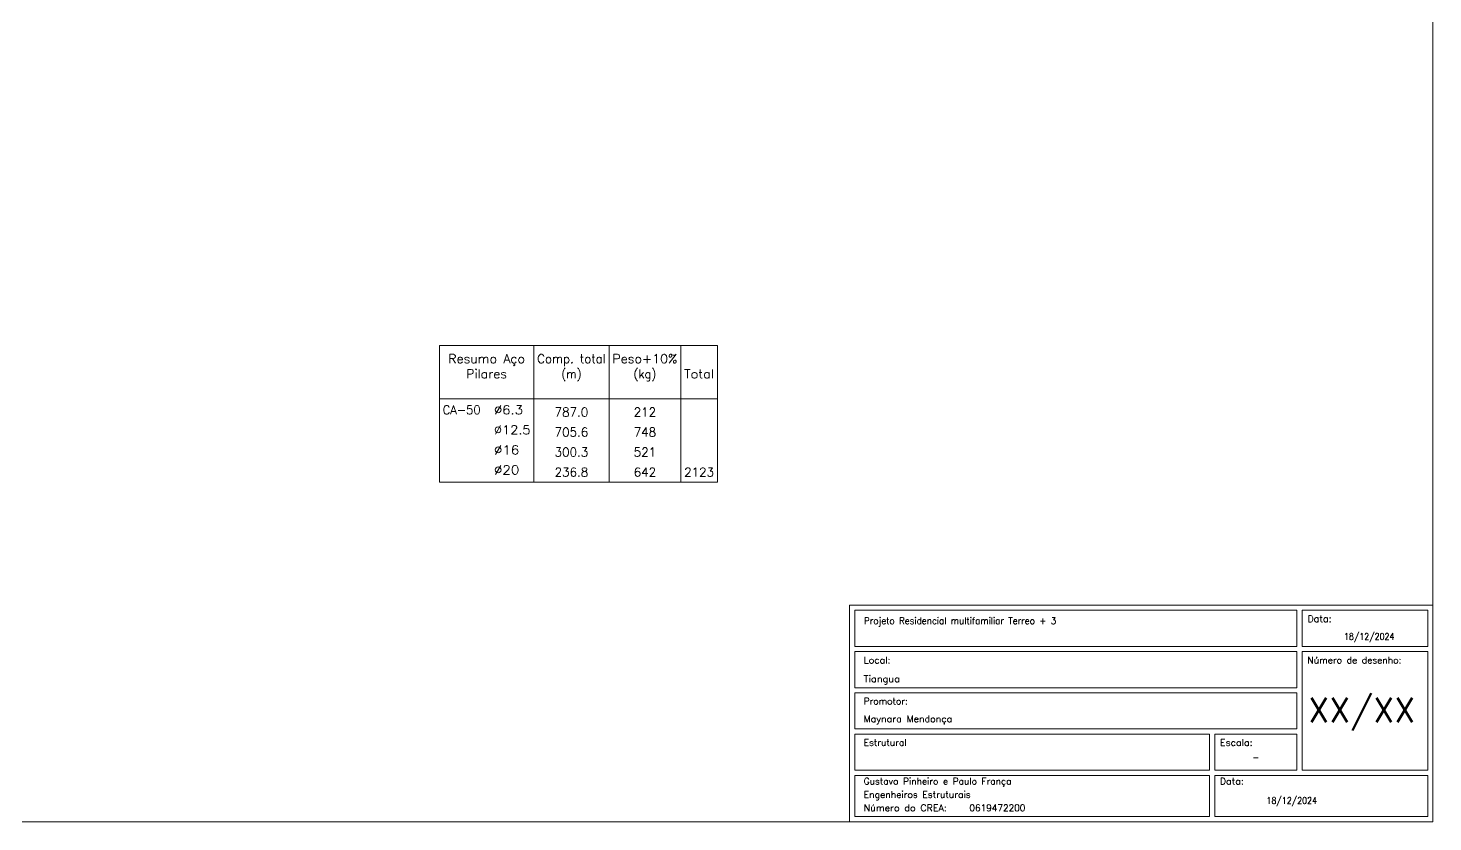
# Model space of a CAD drawing. Header units: metres. Extents: x 0 to 84, y 0 to 59.4.
# Drawn here: x 41.87 to 84, y 0 to 23.8 of the extents above; entities that cross this region are included whole.
import ezdxf
from ezdxf.enums import TextEntityAlignment as Align

# ---------------------------------------------------------------- set-up
doc = ezdxf.new("R2010")
doc.units = ezdxf.units.M
for name, color, linetype, lineweight in [('CYPE', 7, 'Continuous', 0), ('QUAD_BORDA', 1, 'Continuous', 20), ('QUAD_LIMITES', 2, 'Continuous', 0), ('TABELAS', 1, 'Continuous', 0), ('TEXTO_TABELAS', 1, 'Continuous', 0)]:
    doc.layers.add(name, color=color, linetype=linetype, lineweight=lineweight)
doc.styles.add('CYPETXT', font='', dxfattribs={"height": 0.2})
doc.styles.get('CYPETXT').set_extended_font_data('romans')

msp = doc.modelspace()

# ---------------------------------------------------------------- linework, layer by layer
at = {"layer": 'CYPE', "color": 176}
for points in [[(66.5, 0), (84, 0), (84, 6.5), (66.5, 6.5), (66.5, 0)], [(66.66, 5.26), (79.92, 5.26), (79.92, 6.35), (66.66, 6.35), (66.66, 5.26)], [(80.08, 5.26), (83.85, 5.26), (83.85, 6.35), (80.08, 6.35), (80.08, 5.26)], [(66.66, 4.02), (79.92, 4.02), (79.92, 5.11), (66.66, 5.11), (66.66, 4.02)], [(80.08, 1.55), (83.85, 1.55), (83.85, 5.11), (80.08, 5.11), (80.08, 1.55)], [(66.66, 2.79), (79.92, 2.79), (79.92, 3.87), (66.66, 3.87), (66.66, 2.79)], [(66.66, 1.55), (77.3, 1.55), (77.3, 2.63), (66.66, 2.63), (66.66, 1.55)], [(77.46, 1.55), (79.92, 1.55), (79.92, 2.63), (77.46, 2.63), (77.46, 1.55)], [(66.66, 0.16), (77.3, 0.16), (77.3, 1.39), (66.66, 1.39), (66.66, 0.16)], [(77.46, 0.16), (83.85, 0.16), (83.85, 1.39), (77.46, 1.39), (77.46, 0.16)]]:
    msp.add_lwpolyline(points, close=True, dxfattribs=at)
at = {"layer": 'QUAD_BORDA'}
msp.add_lwpolyline([(0, 0), (84, 0), (84, 59.4), (0, 59.4), (0, 0)], close=True, dxfattribs=at)
at = {"layer": 'QUAD_LIMITES'}
msp.add_lwpolyline([(0, 0), (84, 0), (84, 59.4), (0, 59.4), (0, 0)], close=True, dxfattribs=at)
at = {"layer": 'TABELAS'}
for p, q in [((57.0386, 10.1868), (57.0386, 14.2868)), ((59.2946, 10.1868), (59.2946, 14.2868)), ((61.4466, 10.1868), (61.4466, 14.2868)), ((54.2066, 12.6868), (62.5426, 12.6868))]:
    msp.add_line(p, q, dxfattribs=at)
msp.add_lwpolyline([(54.2066, 10.1868), (62.5426, 10.1868), (62.5426, 14.2868), (54.2066, 14.2868), (54.2066, 10.1868)], close=True, dxfattribs=at)

# ---------------------------------------------------------------- texts
at = {"layer": 'CYPE', "color": 216, "style": 'CYPETXT'}
for s, height, width, p, p2 in [('Projeto Residencial multifamiliar Terreo + 3', 0.2, 0.819331, (66.94, 5.93), (72.706, 5.93)), ('18/12/2024', 0.2, 0.769756, (81.334, 5.46), (82.846, 5.46)), ('Tiangua', 0.2, 0.94593, (66.93, 4.19), (68.019, 4.19)), ('XX/XX', 0.733333, 0.89194, (80.264, 2.98667), (83.476, 2.98667)), ('Maynara Mendonça', 0.2, 0.903411, (66.93, 2.99), (69.588, 2.99)), ('Estrutural', 0.2, 0.878156, (66.93, 2.28), (68.217, 2.28)), ('-', 0.4, 0.397358, (78.591, 1.75), (78.789, 1.75)), ('Gustavo Pinheiro e Paulo França', 0.2, 0.846319, (66.93, 1.12), (71.364, 1.12)), ('Engenheiros Estruturais', 0.2, 0.879341, (66.93, 0.72), (70.14, 0.72)), ('0619472200', 0.2, 0.872087, (70.1, 0.32), (71.78, 0.32)), ('18/12/2024', 0.2, 0.769756, (79.01, 0.54), (80.522, 0.54))]:
    msp.add_text(s, height=height, dxfattribs=dict(at, width=width)).set_placement(p, p2, align=Align.FIT)
at = {"layer": 'CYPE', "color": 16, "style": 'CYPETXT'}
for s, width, p, p2 in [('Data:', 0.917635, (80.24, 5.99), (80.96, 5.99)), ('Local:', 0.920205, (66.93, 4.75), (67.734, 4.75)), ('Número de desenho:', 0.861215, (80.24, 4.75), (83.057, 4.75)), ('Promotor:', 0.877082, (66.93, 3.52), (68.253, 3.52)), ('Escala:', 0.925579, (77.61, 2.28), (78.597, 2.28)), ('Data:', 0.917635, (77.61, 1.12), (78.33, 1.12)), ('Número do CREA:', 0.879624, (66.93, 0.32), (69.423, 0.32))]:
    msp.add_text(s, height=0.2, dxfattribs=dict(at, width=width)).set_placement(p, p2, align=Align.FIT)
at = {"layer": 'TEXTO_TABELAS', "style": 'CYPETXT'}
for s, height, width, p, p2 in [('Resumo Aço', 0.266667, 0.895203, (54.4726, 13.75346), (56.7726, 13.75346)), ('Comp. total', 0.2666667, 0.822443, (57.1386, 13.75346), (59.1946, 13.75346)), ('Peso+10%', 0.266667, 0.916204, (59.3946, 13.75346), (61.3466, 13.75346)), ('Pilares', 0.266667, 0.909159, (55.0106, 13.30013), (56.2346, 13.30013)), ('(m)', 0.266667, 0.804818, (57.8666, 13.30013), (58.4666, 13.30013)), ('(kg)', 0.266667, 0.827454, (60.0286, 13.30013), (60.7126, 13.30013)), ('Total', 0.266667, 0.935074, (61.5466, 13.30013), (62.4426, 13.30013)), ('CA-50', 0.266667, 0.812904, (54.3066, 12.22013), (55.4426, 12.22013)), ('%%c6.3', 0.266667, 0.980292, (55.8426, 12.22013), (56.7146, 12.22013)), ('787.0', 0.266667, 0.869846, (57.6626, 12.15346), (58.6706, 12.15346)), ('212', 0.266667, 0.872087, (60.0346, 12.15346), (60.7066, 12.15346)), ('%%c12.5', 0.266667, 0.956048, (55.8426, 11.62013), (56.9386, 11.62013)), ('705.6', 0.266667, 0.869846, (57.6626, 11.55346), (58.6706, 11.55346)), ('748', 0.266667, 0.872087, (60.0346, 11.55346), (60.7066, 11.55346)), ('%%c16', 0.266667, 1.002473, (55.8426, 11.02013), (56.6026, 11.02013)), ('300.3', 0.266667, 0.869846, (57.6626, 10.95346), (58.6706, 10.95346)), ('521', 0.266667, 0.872087, (60.0346, 10.95346), (60.7066, 10.95346)), ('%%c20', 0.266667, 1.002473, (55.8426, 10.42013), (56.6026, 10.42013)), ('236.8', 0.266667, 0.869846, (57.6626, 10.35346), (58.6706, 10.35346)), ('642', 0.266667, 0.872087, (60.0346, 10.35346), (60.7066, 10.35346)), ('2123', 0.266667, 0.872087, (61.5466, 10.35346), (62.4426, 10.35346))]:
    msp.add_text(s, height=height, dxfattribs=dict(at, width=width)).set_placement(p, p2, align=Align.FIT)

doc.saveas('drawing.dxf')
